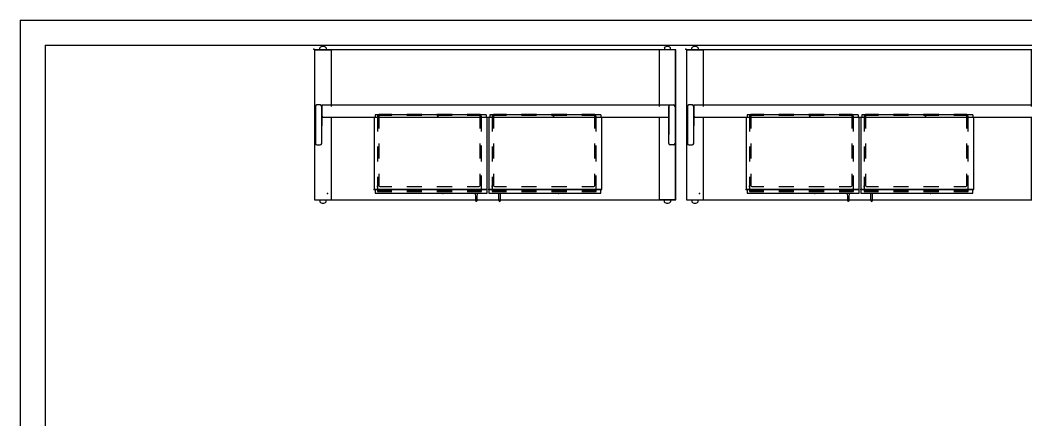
# Model space of a CAD drawing. Header units: inches. Extents: x -282 to 309, y -215 to 288.
# Drawn here: x -281.8 to -81.8, y 208.5 to 288.1 of the extents above; entities that cross this region are included whole.
import ezdxf

# ---------------------------------------------------------------- set-up
doc = ezdxf.new("R2010")
doc.units = ezdxf.units.IN
doc.header["$MEASUREMENT"] = 0
doc.layers.add('STORAGE', color=4, linetype='Continuous')
doc.layers.add('WKSURF', color=6, linetype='Continuous')

# ---------------------------------------------------------------- blocks, each defined once
blk = doc.blocks.new('MC4700_3072C_0P')
at = {"layer": 'WKSURF'}
for p, q in [((0.125, -0.12), (0.125, -30)), ((72, -0.12), (0.125, -0.12)), ((72, -30), (72, -0.12)), ((0.125, -30), (72, -30))]:
    blk.add_line(p, q, dxfattribs=at)
for p in [(0, 0), (2.675, -28.75), (25.675, -28.75), (48.675, -28.75)]:
    blk.add_point(p, dxfattribs=at)
blk = doc.blocks.new('mc5010_1622_0p')
at = {"layer": 'STORAGE'}
for p, q in [((22.43, 0), (0, 0)), ((0, 0), (0, -14.285)), ((22.271, 0.53), (0.159, 0.53)), ((0.159, 0.53), (0.159, 0)), ((22.271, 0.53), (22.271, 0)), ((22.43, -14.285), (22.43, 0)), ((0, -14.285), (22.43, -14.285))]:
    blk.add_line(p, q, dxfattribs=at)
for p in [(0, 0), (0.635, -13.785), (0, -14.285)]:
    blk.add_point(p, dxfattribs=at)
blk = doc.blocks.new('mco208ff_0p')
at = {"layer": 'STORAGE'}
for p, q in [((0.25, 14.007, 0.2797), (0.25, 11.627, 0.2797)), ((0.25, 14.007, 0.2797), (0.25, 11.627, 0.2797)), ((2.841, 14.177, 0.2797), (0.42, 14.177, 0.2797)), ((2.841, 14.177, 0.2797), (0.42, 14.177, -0.0333)), ((2.841, 14.427, 0.2797), (0.46, 14.427, 0.2797)), ((2.841, 14.427, 0.2797), (0.46, 14.427, -0.1573)), ((8.841, 14.427, 0.2797), (5.841, 14.427, 0.2797)), ((8.841, 14.427, 0.2797), (5.841, 14.427, 0.2797)), ((8.841, 14.177, 0.2797), (5.841, 14.177, 0.2797)), ((8.841, 14.177, 0.2797), (5.841, 14.177, 0.2797)), ((14.841, 14.427, 0.2797), (11.841, 14.427, 0.2797)), ((14.841, 14.427, 0.2797), (11.841, 14.427, 0.2797)), ((14.841, 14.177, 0.2797), (11.841, 14.177, 0.2797)), ((14.841, 14.177, 0.2797), (11.841, 14.177, 0.2797)), ((20.222, 14.427, 0.2797), (17.841, 14.427, 0.2797)), ((20.222, 14.427, 0.2797), (17.841, 14.427, 0.2797)), ((20.262, 14.177, 0.2797), (17.841, 14.177, 0.2797)), ((20.262, 14.177, 0.2797), (17.841, 14.177, 0.2797)), ((20.432, 11.627, 0.2797), (20.432, 14.007, 0.2797)), ((20.432, 11.627, 0.2797), (20.432, 14.007, -0.0333)), ((0, 13.967, 0.2797), (0, 11.0275, 0.2797)), ((0, 13.967, 0.2797), (0, 11.0275, 0.2797)), ((20.682, 11.254, 0.2797), (20.682, 13.967, 0.2797)), ((20.682, 11.0275, 0.2797), (20.682, 13.967, -0.1573)), ((0, 8.0275, 0.2797), (0, 5.0275, 0.2797)), ((0, 8.0275, 0.2797), (0, 5.0275, 0.2797)), ((0.25, 8.627, 0.2797), (0.25, 5.627, 0.2797)), ((0.25, 8.627, 0.2797), (0.25, 5.627, 0.2797)), ((20.432, 5.627, 0.2797), (20.432, 8.627, 0.2797)), ((20.432, 5.627, 0.2797), (20.432, 8.627, 0.2797)), ((20.682, 5.254, 0.2797), (20.682, 8.254, 0.2797)), ((20.682, 5.0275, 0.2797), (20.682, 8.0275, 0.2797)), ((0, 2.0275, 0.2797), (0, -0.912, 0.2797)), ((0, 2.0275, 0.2797), (0, -0.912, -0.1573)), ((0.25, 2.627, 0.2797), (0.25, 0.247, 0.2797)), ((0.25, 2.627, 0.2797), (0.25, 0.247, -0.0333)), ((20.432, 0.247, 0.2797), (20.432, 2.627, 0.2797)), ((20.432, 0.247, 0.2797), (20.432, 2.627, 0.2797)), ((20.682, -0.4589, 0.2797), (20.682, 2.254, 0.2797)), ((20.682, -0.912, 0.2797), (20.682, 2.0275, 0.2797)), ((0.44, 0.057, 0.2797), (2.841, 0.057, 0.2797)), ((0.44, 0.057, 0.2797), (2.841, 0.057, 0.2797)), ((0.98, 0.057, 0.2797), (2.841, 0.057, 0.2797)), ((0.98, 0.057, 0.2797), (2.841, 0.057, 0.2797)), ((5.841, 0.057, 0.2797), (8.841, 0.057, 0.2797)), ((5.841, 0.057, 0.2797), (8.841, 0.057, 0.2797)), ((5.841, 0.057, 0.2797), (8.841, 0.057, 0.2797)), ((5.841, 0.057, 0.2797), (8.841, 0.057, 0.2797)), ((11.841, 0.057, 0.2797), (14.841, 0.057, 0.2797)), ((11.841, 0.057, 0.2797), (14.841, 0.057, 0.2797)), ((11.841, 0.057, 0.2797), (14.841, 0.057, 0.2797)), ((11.841, 0.057, 0.2797), (14.841, 0.057, 0.2797)), ((17.841, 0.057, 0.2797), (20.242, 0.057, 0.2797)), ((17.841, 0.057, 0.2797), (20.242, 0.057, -0.0333)), ((17.841, 0.057, 0.2797), (19.702, 0.057, -2.4703)), ((17.841, 0.057, 0.2797), (19.702, 0.057, -0.0333)), ((0, -0.756, 0.2797), (2.841, -0.756, 0.2797)), ((0, -0.912, 0.2797), (2.841, -0.912, 0.2797)), ((5.841, -0.756, 0.2797), (8.841, -0.756, 0.2797)), ((5.841, -0.912, 0.2797), (8.841, -0.912, 0.2797)), ((11.841, -0.756, 0.2797), (14.841, -0.756, 0.2797)), ((11.841, -0.912, 0.2797), (14.841, -0.912, 0.2797)), ((17.841, -0.756, 0.2797), (20.682, -0.756, -0.6893)), ((17.841, -0.912, 0.2797), (20.682, -0.912, -0.6893))]:
    blk.add_line(p, q, dxfattribs=at)
for centre, radius, start, end in [((0.46, 13.967, -0.1573), 0.46, 90, 180), ((0.46, 13.967, 0.2797), 0.46, 90, 180), ((0.42, 14.007, -0.0333), 0.17, 90, 180), ((0.42, 14.007, 0.2797), 0.17, 90, 180), ((20.222, 13.967, -0.1573), 0.46, 0, 90), ((20.222, 13.967, 0.2797), 0.46, 0, 90), ((20.262, 14.007, -0.0333), 0.17, 0, 90), ((20.262, 14.007, 0.2797), 0.17, 0, 90), ((0.44, 0.247, -0.0333), 0.19, 180, 270), ((0.44, 0.247, 0.2797), 0.19, 180, 270), ((20.242, 0.247, -0.0333), 0.19, 270, 0), ((20.242, 0.247, 0.2797), 0.19, 270, 0)]:
    blk.add_arc(centre, radius, start, end, dxfattribs=at)
blk.add_point((0, 0.126, 0.2797), dxfattribs=at)
blk = doc.blocks.new('MC5016_2222N_0P')
at = {"layer": 'STORAGE'}
for p, q in [((22.24, 0), (0, 0)), ((0, 0), (0, -0.75)), ((22.24, -0.75), (22.24, 0)), ((0, -0.75), (22.24, -0.75)), ((19.98, -1.54), (19.92, -0.75)), ((19.98, -1.95), (19.98, -1.54)), ((19.98, -2.14), (19.98, -1.95)), ((20.26, -1.54), (20.32, -0.75)), ((20.26, -1.95), (20.26, -1.54)), ((20.26, -2.14), (20.26, -1.95)), ((19.98, -2.2), (19.98, -2.14)), ((20.01, -2.33), (19.98, -2.2)), ((20.12, -2.41), (20.01, -2.33)), ((20.12, -2.41), (20.22, -2.33)), ((20.22, -2.33), (20.26, -2.2)), ((20.26, -2.2), (20.26, -2.14))]:
    blk.add_line(p, q, dxfattribs=at)
blk.add_point((0, 0), dxfattribs=at)
blk = doc.blocks.new('mc5017_2222n_0p')
at = {"layer": 'STORAGE'}
for p, q in [((22.24, 0), (0, 0)), ((0, 0), (0, -0.75)), ((22.24, -0.75), (22.24, 0)), ((0, -0.75), (22.24, -0.75)), ((1.98, -1.54), (1.93, -0.75)), ((1.98, -1.95), (1.98, -1.54)), ((1.98, -2.14), (1.98, -1.95)), ((2.27, -1.54), (2.32, -0.75)), ((2.27, -1.95), (2.27, -1.54)), ((2.27, -2.14), (2.27, -1.95)), ((1.98, -2.2), (1.98, -2.14)), ((2.02, -2.33), (1.98, -2.2)), ((2.12, -2.41), (2.02, -2.33)), ((2.12, -2.41), (2.23, -2.33)), ((2.23, -2.33), (2.27, -2.2)), ((2.27, -2.2), (2.27, -2.14))]:
    blk.add_line(p, q, dxfattribs=at)
blk.add_point((0, 0), dxfattribs=at)
blk = doc.blocks.new('MC462C_3072B_0P')
at = {"layer": 'WKSURF'}
for p, q in [((1.2, -0.12), (1.2, 0.28)), ((2.42, 0.28), (2.42, -0.12)), ((69.71, 0.28), (69.71, -0.12)), ((70.92, -0.12), (70.92, 0.28)), ((0.18, -29.98), (0.18, -0.12)), ((0.18, -0.12), (3.43, -0.12)), ((3.43, -0.12), (3.43, -11.39, 0)), ((68.69, -0.12), (68.69, -11.39, 0)), ((71.94, -0.12), (68.69, -0.12)), ((71.94, -29.98), (71.94, -0.12)), ((0.28, -11.4, 0), (0.28, -18.76, 0)), ((1.25, -11.1, 0), (0.58, -11.1, 0)), ((70.57, -11.16, 0), (1.55, -11.16, 0)), ((1.55, -11.16, 0), (1.55, -13.51, 0)), ((1.55, -18.76, 0), (1.55, -11.4, 0)), ((70.57, -11.16, 0), (70.57, -13.51, 0)), ((70.57, -18.76, 0), (70.57, -11.4, 0)), ((70.87, -11.1, 0), (71.54, -11.1, 0)), ((71.84, -11.4, 0), (71.84, -18.76, 0)), ((1.55, -13.2, 0), (1.55, -15.22, 0)), ((1.55, -13.51, 0), (70.57, -13.51, 0)), ((3.43, -13.73, 0), (3.43, -29.98)), ((68.69, -13.73, 0), (68.69, -29.98)), ((70.57, -13.2, 0), (70.57, -16.96, 0)), ((0.58, -19.06, 0), (1.25, -19.06, 0)), ((71.54, -19.06, 0), (70.87, -19.06, 0)), ((0.18, -29.98), (3.43, -29.98)), ((1.2, -29.98), (1.2, -30.38)), ((2.42, -30.38), (2.42, -29.98)), ((71.94, -29.98), (68.69, -29.98)), ((69.71, -30.38), (69.71, -29.98)), ((70.92, -29.98), (70.92, -30.38))]:
    blk.add_line(p, q, dxfattribs=at)
for centre, radius, start, end in [((1.81, -0.19), 0.765, 37.3003, 142.6997), ((70.31, -0.19), 0.765, 37.3003, 142.6997), ((0.58, -11.4, 0), 0.3, 90, 180), ((1.25, -11.4, 0), 0.3, 0, 90), ((70.87, -11.4, 0), 0.3, 90, 180), ((71.54, -11.4, 0), 0.3, 0, 90), ((0.58, -18.76, 0), 0.3, 180, 270), ((1.25, -18.76, 0), 0.3, 270, 0), ((70.87, -18.76, 0), 0.3, 180, 270), ((71.54, -18.76, 0), 0.3, 270, 0), ((1.81, -29.91), 0.765, 217.3003, 322.6997), ((70.31, -29.91), 0.765, 217.3003, 322.6997)]:
    blk.add_arc(centre, radius, start, end, dxfattribs=at)
for p in [(0, 0), (1.64, -13.39), (24.64, -13.39), (47.64, -13.39)]:
    blk.add_point(p, dxfattribs=at)

msp = doc.modelspace()

# ---------------------------------------------------------------- linework, layer by layer
for p, q in [((-281.83, 288.09), (-281.83, -215.35)), ((-281.83, 288.09), (305.52, 288.09)), ((-276.83, 283.09), (-276.83, -215.35)), ((-276.83, 283.09), (306.22, 283.09))]:
    msp.add_line(p, q)

# ---------------------------------------------------------------- block references
for name, p in [('MC462C_3072B_0P', (-223.38, 282.29)), ('MC4700_3072C_0P', (-223.38, 282.29)), ('MC462C_3072B_0P', (-149.38, 282.29)), ('MC4700_3072C_0P', (-149.38, 282.29)), ('mc5010_1622_0p', (-211.37, 268.68)), ('mco208ff_0p', (-210.74, 254.89)), ('mc5010_1622_0p', (-188.56, 268.68)), ('mco208ff_0p', (-187.93, 254.89)), ('mc5010_1622_0p', (-137.37, 268.68)), ('mco208ff_0p', (-136.74, 254.89)), ('mc5010_1622_0p', (-114.56, 268.68)), ('mco208ff_0p', (-113.93, 254.89)), ('MC5016_2222N_0P', (-211.18, 254.39)), ('mc5017_2222n_0p', (-188.56, 254.39)), ('MC5016_2222N_0P', (-137.18, 254.39)), ('mc5017_2222n_0p', (-114.56, 254.39))]:
    msp.add_blockref(name, p)

doc.saveas('drawing.dxf')
